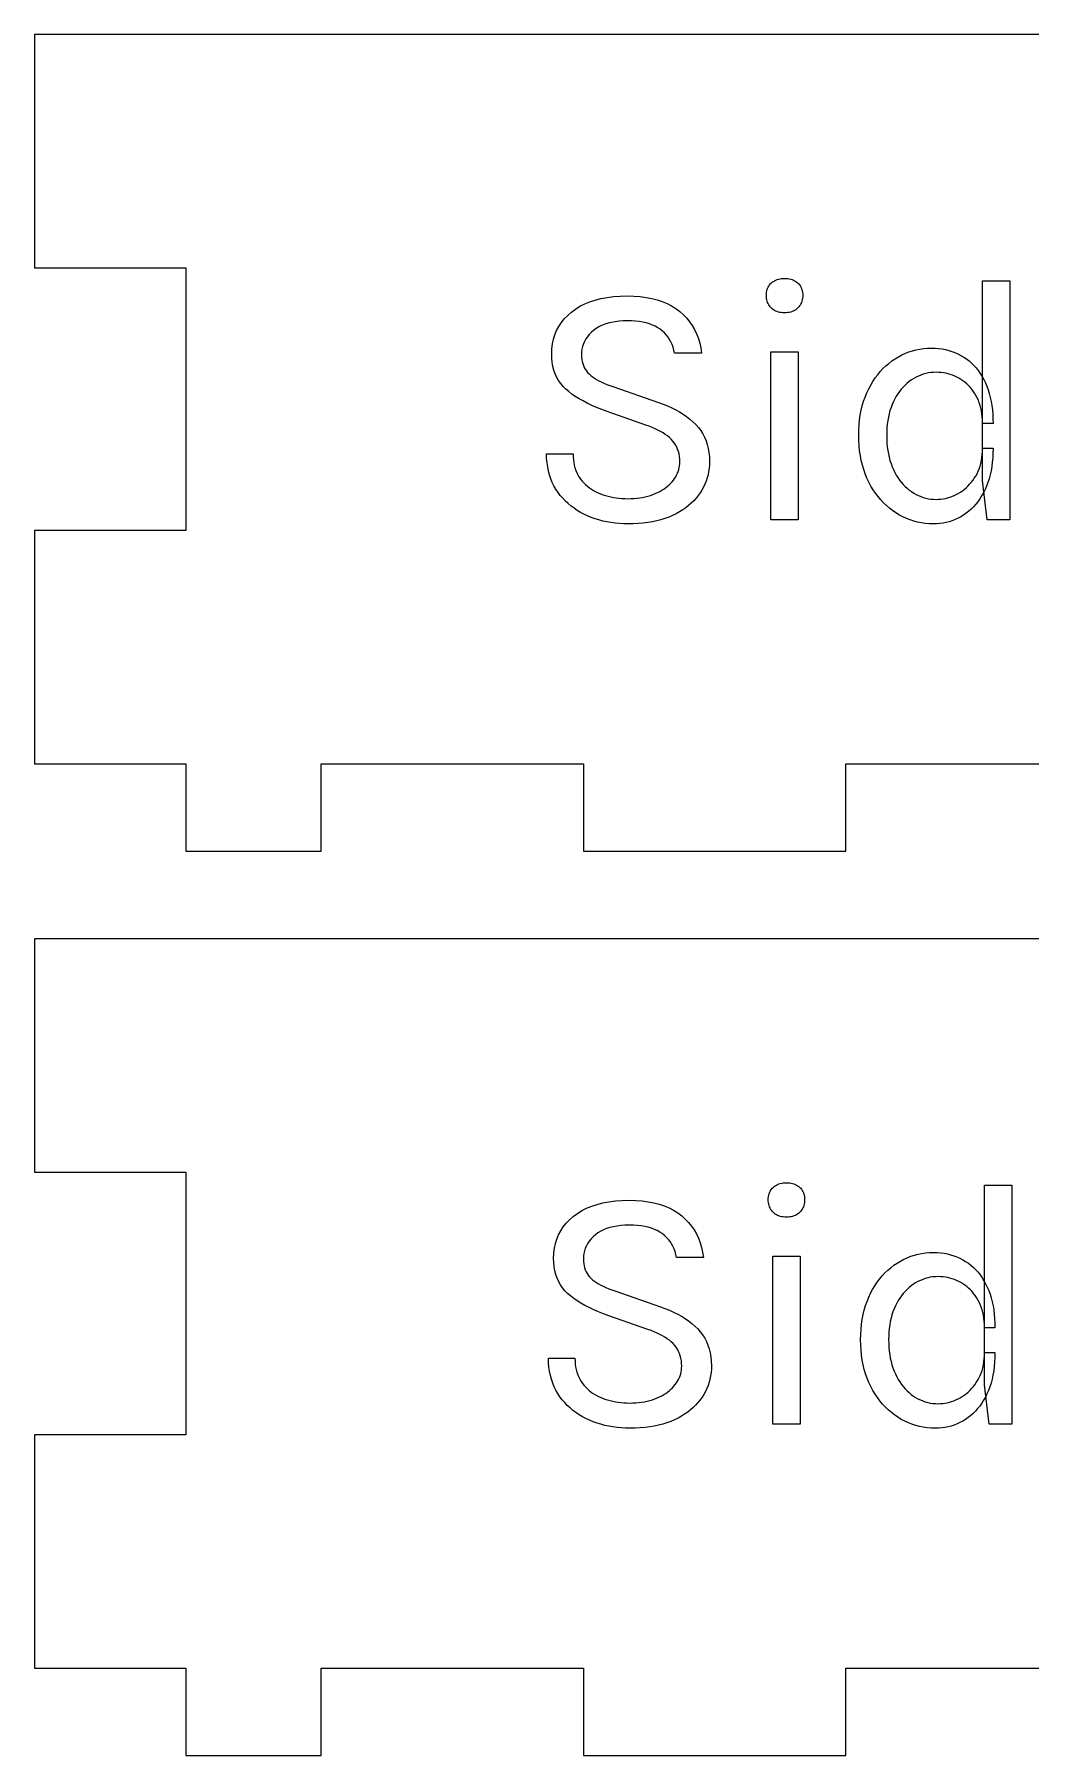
# Model space of a CAD drawing. Extents: x 3 to 177, y 3 to 186.
# Drawn here: x 112 to 146.2, y 65 to 124 of the extents above; entities that cross this region are included whole.
import ezdxf

# ---------------------------------------------------------------- set-up
doc = ezdxf.new("R2010")
doc.units = 0
doc.layers.get('0').update_dxf_attribs({"lineweight": 0})

msp = doc.modelspace()

# ---------------------------------------------------------------- linework, layer by layer
for p, q in [((117.196, 124), (112, 124)), ((112, 124), (112, 116)), ((171.468, 124), (117.196, 124)), ((112, 116), (117.196, 116)), ((117.196, 116), (117.196, 107)), ((137.108, 115.058), (137.11, 115.11)), ((137.11, 115.005), (137.108, 115.058)), ((137.108, 115.058), (137.108, 115.058)), ((137.11, 115.11), (137.115, 115.159)), ((137.115, 115.159), (137.123, 115.207)), ((137.123, 115.207), (137.135, 115.252)), ((137.135, 115.252), (137.15, 115.295)), ((137.15, 115.295), (137.169, 115.336)), ((137.169, 115.336), (137.19, 115.375)), ((137.19, 115.375), (137.216, 115.411)), ((137.216, 115.411), (137.244, 115.446)), ((137.244, 115.446), (137.276, 115.478)), ((137.276, 115.478), (137.311, 115.508)), ((137.311, 115.508), (137.348, 115.534)), ((137.348, 115.534), (137.388, 115.558)), ((137.388, 115.558), (137.43, 115.578)), ((137.43, 115.578), (137.474, 115.595)), ((137.474, 115.595), (137.521, 115.609)), ((137.521, 115.609), (137.57, 115.62)), ((137.57, 115.62), (137.622, 115.628)), ((137.622, 115.628), (137.676, 115.632)), ((137.676, 115.632), (137.732, 115.634)), ((137.732, 115.634), (137.732, 115.634)), ((137.732, 115.634), (137.788, 115.632)), ((137.788, 115.632), (137.842, 115.628)), ((137.842, 115.628), (137.894, 115.62)), ((137.894, 115.62), (137.943, 115.609)), ((137.943, 115.609), (137.99, 115.595)), ((137.99, 115.595), (138.034, 115.578)), ((138.034, 115.578), (138.076, 115.558)), ((138.076, 115.558), (138.116, 115.534)), ((138.116, 115.534), (138.153, 115.508)), ((138.153, 115.508), (138.188, 115.478)), ((138.188, 115.478), (138.22, 115.446)), ((138.22, 115.446), (138.249, 115.411)), ((138.249, 115.411), (138.274, 115.375)), ((138.274, 115.375), (138.296, 115.336)), ((138.296, 115.336), (138.314, 115.295)), ((138.314, 115.295), (138.329, 115.252)), ((138.329, 115.252), (138.341, 115.207)), ((138.341, 115.207), (138.349, 115.159)), ((138.349, 115.159), (138.354, 115.11)), ((138.354, 115.11), (138.356, 115.058)), ((138.356, 115.058), (138.354, 115.005)), ((138.356, 115.058), (138.356, 115.058)), ((144.524, 108.71), (144.524, 115.55)), ((144.524, 115.55), (145.46, 115.55)), ((145.46, 115.55), (145.46, 107.366)), ((130.293, 114.368), (130.421, 114.482)), ((130.421, 114.482), (130.562, 114.587)), ((130.562, 114.587), (130.714, 114.681)), ((130.714, 114.681), (130.877, 114.764)), ((130.877, 114.764), (131.052, 114.835)), ((131.052, 114.835), (131.238, 114.896)), ((131.238, 114.896), (131.435, 114.946)), ((131.435, 114.946), (131.644, 114.984)), ((131.644, 114.984), (131.864, 115.012)), ((131.864, 115.012), (132.095, 115.028)), ((132.095, 115.028), (132.338, 115.034)), ((132.338, 115.034), (132.338, 115.034)), ((132.338, 115.034), (132.563, 115.029)), ((132.563, 115.029), (132.779, 115.013)), ((132.779, 115.013), (132.984, 114.986)), ((132.984, 114.986), (133.179, 114.949)), ((133.179, 114.949), (133.364, 114.901)), ((133.364, 114.901), (133.539, 114.843)), ((133.539, 114.843), (133.704, 114.774)), ((133.704, 114.774), (133.859, 114.694)), ((133.859, 114.694), (134.003, 114.604)), ((134.003, 114.604), (134.138, 114.503)), ((134.138, 114.503), (134.262, 114.393)), ((137.115, 114.954), (137.11, 115.005)), ((137.123, 114.905), (137.115, 114.954)), ((137.135, 114.859), (137.123, 114.905)), ((137.15, 114.814), (137.135, 114.859)), ((137.169, 114.772), (137.15, 114.814)), ((137.19, 114.731), (137.169, 114.772)), ((137.216, 114.693), (137.19, 114.731)), ((137.244, 114.657), (137.216, 114.693)), ((137.276, 114.623), (137.244, 114.657)), ((137.311, 114.592), (137.276, 114.623)), ((137.348, 114.564), (137.311, 114.592)), ((137.388, 114.539), (137.348, 114.564)), ((137.43, 114.517), (137.388, 114.539)), ((137.474, 114.499), (137.43, 114.517)), ((137.521, 114.484), (137.474, 114.499)), ((137.57, 114.473), (137.521, 114.484)), ((137.622, 114.465), (137.57, 114.473)), ((137.676, 114.46), (137.622, 114.465)), ((137.732, 114.458), (137.676, 114.46)), ((137.788, 114.46), (137.732, 114.458)), ((137.842, 114.465), (137.788, 114.46)), ((137.894, 114.473), (137.842, 114.465)), ((137.943, 114.484), (137.894, 114.473)), ((137.99, 114.499), (137.943, 114.484)), ((138.034, 114.517), (137.99, 114.499)), ((138.076, 114.539), (138.034, 114.517)), ((138.116, 114.564), (138.076, 114.539)), ((138.153, 114.592), (138.116, 114.564)), ((138.188, 114.623), (138.153, 114.592)), ((138.22, 114.657), (138.188, 114.623)), ((138.249, 114.693), (138.22, 114.657)), ((138.274, 114.731), (138.249, 114.693)), ((138.296, 114.772), (138.274, 114.731)), ((138.314, 114.814), (138.296, 114.772)), ((138.329, 114.859), (138.314, 114.814)), ((138.341, 114.905), (138.329, 114.859)), ((138.349, 114.954), (138.341, 114.905)), ((138.354, 115.005), (138.349, 114.954)), ((129.915, 113.849), (129.989, 113.989)), ((129.989, 113.989), (130.077, 114.122)), ((130.077, 114.122), (130.178, 114.248)), ((130.178, 114.248), (130.293, 114.368)), ((131.266, 113.915), (131.18, 113.852)), ((131.359, 113.971), (131.266, 113.915)), ((131.458, 114.02), (131.359, 113.971)), ((131.564, 114.063), (131.458, 114.02)), ((131.677, 114.1), (131.564, 114.063)), ((131.796, 114.129), (131.677, 114.1)), ((131.921, 114.152), (131.796, 114.129)), ((132.054, 114.169), (131.921, 114.152)), ((132.193, 114.179), (132.054, 114.169)), ((132.338, 114.182), (132.193, 114.179)), ((132.481, 114.179), (132.338, 114.182)), ((132.338, 114.182), (132.338, 114.182)), ((132.618, 114.17), (132.481, 114.179)), ((132.747, 114.156), (132.618, 114.17)), ((132.87, 114.135), (132.747, 114.156)), ((132.987, 114.109), (132.87, 114.135)), ((133.097, 114.077), (132.987, 114.109)), ((133.2, 114.039), (133.097, 114.077)), ((133.296, 113.996), (133.2, 114.039)), ((133.386, 113.946), (133.296, 113.996)), ((133.469, 113.891), (133.386, 113.946)), ((133.546, 113.83), (133.469, 113.891)), ((134.262, 114.393), (134.375, 114.276)), ((134.375, 114.276), (134.477, 114.152)), ((134.477, 114.152), (134.568, 114.02)), ((134.568, 114.02), (134.648, 113.881)), ((134.648, 113.881), (134.717, 113.735)), ((137.732, 114.458), (137.732, 114.458)), ((137.732, 114.458), (137.732, 114.458)), ((129.753, 113.226), (129.773, 113.391)), ((129.773, 113.391), (129.807, 113.55)), ((129.807, 113.55), (129.854, 113.703)), ((129.854, 113.703), (129.915, 113.849)), ((130.803, 113.305), (130.783, 113.213)), ((130.832, 113.393), (130.803, 113.305)), ((130.87, 113.478), (130.832, 113.393)), ((130.915, 113.56), (130.87, 113.478)), ((130.969, 113.638), (130.915, 113.56)), ((131.031, 113.713), (130.969, 113.638)), ((131.101, 113.784), (131.031, 113.713)), ((131.18, 113.852), (131.101, 113.784)), ((133.616, 113.765), (133.546, 113.83)), ((133.681, 113.696), (133.616, 113.765)), ((133.739, 113.621), (133.681, 113.696)), ((133.791, 113.542), (133.739, 113.621)), ((133.837, 113.459), (133.791, 113.542)), ((133.876, 113.37), (133.837, 113.459)), ((133.91, 113.278), (133.876, 113.37)), ((134.717, 113.735), (134.775, 113.582)), ((134.775, 113.582), (134.822, 113.421)), ((134.822, 113.421), (134.857, 113.253)), ((129.746, 113.054), (129.753, 113.226)), ((129.751, 112.901), (129.746, 113.054)), ((129.746, 113.054), (129.746, 113.054)), ((129.765, 112.756), (129.751, 112.901)), ((129.789, 112.617), (129.765, 112.756)), ((130.77, 113.117), (130.766, 113.018)), ((130.766, 113.018), (130.766, 113.018)), ((130.766, 113.018), (130.769, 112.937)), ((130.769, 112.937), (130.776, 112.859)), ((130.783, 113.213), (130.77, 113.117)), ((130.776, 112.859), (130.79, 112.785)), ((130.79, 112.785), (130.808, 112.714)), ((130.808, 112.714), (130.831, 112.647)), ((133.937, 113.18), (133.91, 113.278)), ((133.958, 113.078), (133.937, 113.18)), ((134.882, 113.078), (133.958, 113.078)), ((134.857, 113.253), (134.882, 113.078)), ((134.882, 113.078), (134.882, 113.078)), ((137.264, 107.366), (137.264, 113.114)), ((137.264, 113.114), (138.2, 113.114)), ((138.2, 113.114), (138.2, 107.366)), ((141.207, 112.637), (141.309, 112.725)), ((141.309, 112.725), (141.416, 112.807)), ((141.416, 112.807), (141.527, 112.883)), ((141.527, 112.883), (141.642, 112.952)), ((141.642, 112.952), (141.758, 113.014)), ((141.758, 113.014), (141.877, 113.068)), ((141.877, 113.068), (141.998, 113.115)), ((141.998, 113.115), (142.122, 113.155)), ((142.122, 113.155), (142.247, 113.188)), ((142.247, 113.188), (142.375, 113.213)), ((142.375, 113.213), (142.505, 113.231)), ((142.505, 113.231), (142.638, 113.242)), ((142.638, 113.242), (142.772, 113.246)), ((142.772, 113.246), (142.772, 113.246)), ((142.772, 113.246), (142.897, 113.243)), ((142.897, 113.243), (143.018, 113.234)), ((143.018, 113.234), (143.136, 113.218)), ((143.136, 113.218), (143.252, 113.197)), ((143.252, 113.197), (143.364, 113.169)), ((143.364, 113.169), (143.473, 113.136)), ((143.473, 113.136), (143.579, 113.096)), ((143.579, 113.096), (143.682, 113.05)), ((143.682, 113.05), (143.782, 112.998)), ((143.782, 112.998), (143.879, 112.94)), ((143.879, 112.94), (143.972, 112.876)), ((143.972, 112.876), (144.061, 112.807)), ((144.061, 112.807), (144.146, 112.732)), ((144.146, 112.732), (144.227, 112.652)), ((129.823, 112.486), (129.789, 112.617)), ((129.866, 112.361), (129.823, 112.486)), ((129.919, 112.243), (129.866, 112.361)), ((129.981, 112.133), (129.919, 112.243)), ((130.053, 112.029), (129.981, 112.133)), ((130.831, 112.647), (130.86, 112.583)), ((130.86, 112.583), (130.894, 112.522)), ((130.894, 112.522), (130.933, 112.465)), ((130.933, 112.465), (130.977, 112.411)), ((130.977, 112.411), (131.027, 112.361)), ((131.027, 112.361), (131.082, 112.313)), ((131.082, 112.313), (131.143, 112.266)), ((131.143, 112.266), (131.21, 112.22)), ((131.21, 112.22), (131.283, 112.175)), ((131.283, 112.175), (131.362, 112.131)), ((131.362, 112.131), (131.447, 112.088)), ((140.689, 111.979), (140.764, 112.104)), ((140.764, 112.104), (140.843, 112.223)), ((140.843, 112.223), (140.928, 112.336)), ((140.928, 112.336), (141.016, 112.443)), ((141.016, 112.443), (141.109, 112.543)), ((141.109, 112.543), (141.207, 112.637)), ((142.009, 112.103), (141.936, 112.044)), ((142.085, 112.157), (142.009, 112.103)), ((142.163, 112.207), (142.085, 112.157)), ((142.243, 112.251), (142.163, 112.207)), ((142.325, 112.29), (142.243, 112.251)), ((142.408, 112.324), (142.325, 112.29)), ((142.492, 112.353), (142.408, 112.324)), ((142.579, 112.376), (142.492, 112.353)), ((142.667, 112.395), (142.579, 112.376)), ((142.756, 112.408), (142.667, 112.395)), ((142.847, 112.415), (142.756, 112.408)), ((142.94, 112.418), (142.847, 112.415)), ((143.022, 112.416), (142.94, 112.418)), ((142.94, 112.418), (142.94, 112.418)), ((143.103, 112.41), (143.022, 112.416)), ((143.184, 112.4), (143.103, 112.41)), ((143.263, 112.386), (143.184, 112.4)), ((143.341, 112.368), (143.263, 112.386)), ((143.417, 112.346), (143.341, 112.368)), ((143.493, 112.32), (143.417, 112.346)), ((143.568, 112.289), (143.493, 112.32)), ((143.641, 112.255), (143.568, 112.289)), ((143.714, 112.217), (143.641, 112.255)), ((143.785, 112.175), (143.714, 112.217)), ((143.853, 112.129), (143.785, 112.175)), ((143.918, 112.079), (143.853, 112.129)), ((144.227, 112.652), (144.303, 112.567)), ((144.303, 112.567), (144.375, 112.476)), ((144.375, 112.476), (144.442, 112.379)), ((144.442, 112.379), (144.506, 112.278)), ((144.506, 112.278), (144.565, 112.171)), ((144.565, 112.171), (144.62, 112.058)), ((130.135, 111.932), (130.053, 112.029)), ((130.226, 111.842), (130.135, 111.932)), ((130.327, 111.757), (130.226, 111.842)), ((130.436, 111.673), (130.327, 111.757)), ((130.555, 111.591), (130.436, 111.673)), ((130.683, 111.512), (130.555, 111.591)), ((130.82, 111.434), (130.683, 111.512)), ((131.447, 112.088), (131.538, 112.046)), ((131.538, 112.046), (131.635, 112.005)), ((131.635, 112.005), (131.737, 111.965)), ((131.737, 111.965), (131.846, 111.926)), ((131.846, 111.926), (131.846, 111.926)), ((131.846, 111.926), (133.406, 111.386)), ((140.444, 111.423), (140.495, 111.569)), ((140.495, 111.569), (140.553, 111.711)), ((140.553, 111.711), (140.618, 111.848)), ((140.618, 111.848), (140.689, 111.979)), ((141.566, 111.597), (141.515, 111.507)), ((141.62, 111.683), (141.566, 111.597)), ((141.677, 111.764), (141.62, 111.683)), ((141.737, 111.841), (141.677, 111.764)), ((141.8, 111.913), (141.737, 111.841)), ((141.867, 111.98), (141.8, 111.913)), ((141.936, 112.044), (141.867, 111.98)), ((143.98, 112.026), (143.918, 112.079)), ((144.04, 111.969), (143.98, 112.026)), ((144.097, 111.908), (144.04, 111.969)), ((144.152, 111.843), (144.097, 111.908)), ((144.204, 111.774), (144.152, 111.843)), ((144.253, 111.702), (144.204, 111.774)), ((144.299, 111.626), (144.253, 111.702)), ((144.342, 111.546), (144.299, 111.626)), ((144.38, 111.463), (144.342, 111.546)), ((144.62, 112.058), (144.67, 111.94)), ((144.67, 111.94), (144.715, 111.818)), ((144.715, 111.818), (144.755, 111.691)), ((144.755, 111.691), (144.789, 111.559)), ((144.789, 111.559), (144.818, 111.422)), ((130.966, 111.358), (130.82, 111.434)), ((131.121, 111.284), (130.966, 111.358)), ((131.286, 111.212), (131.121, 111.284)), ((131.459, 111.142), (131.286, 111.212)), ((131.642, 111.074), (131.459, 111.142)), ((132.974, 110.606), (131.642, 111.074)), ((133.406, 111.386), (133.565, 111.33)), ((133.565, 111.33), (133.716, 111.269)), ((133.716, 111.269), (133.862, 111.205)), ((133.862, 111.205), (134, 111.135)), ((134, 111.135), (134.131, 111.062)), ((134.131, 111.062), (134.256, 110.984)), ((134.256, 110.984), (134.374, 110.902)), ((140.307, 110.787), (140.331, 110.953)), ((140.331, 110.953), (140.362, 111.115)), ((140.362, 111.115), (140.399, 111.271)), ((140.399, 111.271), (140.444, 111.423)), ((141.319, 110.996), (141.294, 110.883)), ((141.349, 111.106), (141.319, 110.996)), ((141.384, 111.212), (141.349, 111.106)), ((141.423, 111.315), (141.384, 111.212)), ((141.467, 111.413), (141.423, 111.315)), ((141.515, 111.507), (141.467, 111.413)), ((144.414, 111.376), (144.38, 111.463)), ((144.443, 111.285), (144.414, 111.376)), ((144.468, 111.191), (144.443, 111.285)), ((144.488, 111.093), (144.468, 111.191)), ((144.504, 110.992), (144.488, 111.093)), ((144.515, 110.887), (144.504, 110.992)), ((144.818, 111.422), (144.842, 111.28)), ((144.842, 111.28), (144.86, 111.134)), ((144.86, 111.134), (144.873, 110.983)), ((144.873, 110.983), (144.881, 110.827)), ((133.086, 110.568), (132.974, 110.606)), ((132.974, 110.606), (132.974, 110.606)), ((133.193, 110.527), (133.086, 110.568)), ((133.294, 110.484), (133.193, 110.527)), ((133.39, 110.439), (133.294, 110.484)), ((133.48, 110.392), (133.39, 110.439)), ((133.564, 110.343), (133.48, 110.392)), ((133.642, 110.291), (133.564, 110.343)), ((134.374, 110.902), (134.485, 110.816)), ((134.485, 110.816), (134.589, 110.725)), ((134.589, 110.725), (134.687, 110.63)), ((134.687, 110.63), (134.777, 110.53)), ((134.777, 110.53), (134.857, 110.424)), ((134.857, 110.424), (134.927, 110.312)), ((140.276, 110.258), (140.279, 110.439)), ((140.279, 110.439), (140.29, 110.615)), ((140.29, 110.615), (140.307, 110.787)), ((141.238, 110.391), (141.236, 110.258)), ((141.245, 110.519), (141.238, 110.391)), ((141.257, 110.644), (141.245, 110.519)), ((141.273, 110.765), (141.257, 110.644)), ((141.294, 110.883), (141.273, 110.765)), ((144.522, 110.778), (144.515, 110.887)), ((144.524, 110.666), (144.522, 110.778)), ((144.884, 110.666), (144.524, 110.666)), ((144.881, 110.827), (144.884, 110.666)), ((144.884, 110.666), (144.884, 110.666)), ((133.715, 110.237), (133.642, 110.291)), ((133.782, 110.181), (133.715, 110.237)), ((133.844, 110.123), (133.782, 110.181)), ((133.9, 110.062), (133.844, 110.123)), ((133.95, 109.997), (133.9, 110.062)), ((133.994, 109.928), (133.95, 109.997)), ((134.032, 109.856), (133.994, 109.928)), ((134.065, 109.78), (134.032, 109.856)), ((134.091, 109.701), (134.065, 109.78)), ((134.927, 110.312), (134.988, 110.195)), ((134.988, 110.195), (135.04, 110.072)), ((135.04, 110.072), (135.083, 109.943)), ((135.083, 109.943), (135.116, 109.808)), ((135.116, 109.808), (135.139, 109.668)), ((140.28, 110.076), (140.276, 110.258)), ((140.276, 110.258), (140.276, 110.258)), ((140.29, 109.898), (140.28, 110.076)), ((140.307, 109.725), (140.29, 109.898)), ((141.236, 110.258), (141.236, 110.258)), ((141.236, 110.258), (141.238, 110.123)), ((141.238, 110.123), (141.245, 109.992)), ((141.245, 109.992), (141.257, 109.865)), ((141.257, 109.865), (141.273, 109.742)), ((141.273, 109.742), (141.294, 109.622)), ((144.522, 109.704), (144.524, 109.814)), ((144.524, 109.814), (144.524, 109.814)), ((144.524, 109.814), (144.884, 109.814)), ((144.884, 109.814), (144.881, 109.65)), ((129.572, 109.467), (129.566, 109.622)), ((129.566, 109.622), (129.566, 109.622)), ((129.566, 109.622), (130.478, 109.622)), ((129.586, 109.318), (129.572, 109.467)), ((129.607, 109.173), (129.586, 109.318)), ((129.635, 109.034), (129.607, 109.173)), ((130.478, 109.622), (130.481, 109.518)), ((130.481, 109.518), (130.488, 109.418)), ((130.488, 109.418), (130.501, 109.322)), ((130.501, 109.322), (130.519, 109.23)), ((130.519, 109.23), (130.543, 109.141)), ((134.112, 109.618), (134.091, 109.701)), ((134.126, 109.531), (134.112, 109.618)), ((134.118, 109.146), (134.129, 109.211)), ((134.135, 109.44), (134.126, 109.531)), ((134.129, 109.211), (134.136, 109.278)), ((134.138, 109.346), (134.135, 109.44)), ((134.136, 109.278), (134.138, 109.346)), ((134.138, 109.346), (134.138, 109.346)), ((135.139, 109.668), (135.153, 109.522)), ((135.155, 109.251), (135.145, 109.135)), ((135.153, 109.522), (135.158, 109.37)), ((135.158, 109.37), (135.155, 109.251)), ((135.158, 109.37), (135.158, 109.37)), ((140.332, 109.558), (140.307, 109.725)), ((140.363, 109.395), (140.332, 109.558)), ((140.401, 109.237), (140.363, 109.395)), ((140.447, 109.083), (140.401, 109.237)), ((141.294, 109.622), (141.319, 109.506)), ((141.319, 109.506), (141.349, 109.394)), ((141.349, 109.394), (141.384, 109.286)), ((141.384, 109.286), (141.423, 109.182)), ((141.423, 109.182), (141.467, 109.082)), ((144.409, 109.114), (144.44, 109.204)), ((144.44, 109.204), (144.466, 109.297)), ((144.466, 109.297), (144.487, 109.394)), ((144.487, 109.394), (144.503, 109.494)), ((144.503, 109.494), (144.515, 109.597)), ((144.515, 109.597), (144.522, 109.704)), ((144.84, 109.188), (144.816, 109.044)), ((144.859, 109.337), (144.84, 109.188)), ((144.873, 109.491), (144.859, 109.337)), ((144.881, 109.65), (144.873, 109.491)), ((129.671, 108.899), (129.635, 109.034)), ((129.714, 108.77), (129.671, 108.899)), ((129.765, 108.645), (129.714, 108.77)), ((129.823, 108.526), (129.765, 108.645)), ((130.543, 109.141), (130.571, 109.056)), ((130.571, 109.056), (130.604, 108.975)), ((130.604, 108.975), (130.643, 108.898)), ((130.643, 108.898), (130.687, 108.825)), ((130.687, 108.825), (130.736, 108.755)), ((130.736, 108.755), (130.789, 108.689)), ((130.789, 108.689), (130.846, 108.626)), ((130.846, 108.626), (130.906, 108.567)), ((130.906, 108.567), (130.969, 108.512)), ((133.771, 108.558), (133.824, 108.609)), ((133.824, 108.609), (133.873, 108.663)), ((133.873, 108.663), (133.919, 108.719)), ((133.919, 108.719), (133.961, 108.777)), ((133.961, 108.777), (133.998, 108.835)), ((133.998, 108.835), (134.031, 108.895)), ((134.031, 108.895), (134.059, 108.956)), ((134.059, 108.956), (134.083, 109.018)), ((134.083, 109.018), (134.103, 109.082)), ((134.103, 109.082), (134.118, 109.146)), ((135.001, 108.586), (134.953, 108.483)), ((135.042, 108.691), (135.001, 108.586)), ((135.078, 108.799), (135.042, 108.691)), ((135.107, 108.908), (135.078, 108.799)), ((135.129, 109.02), (135.107, 108.908)), ((135.145, 109.135), (135.129, 109.02)), ((140.499, 108.935), (140.447, 109.083)), ((140.558, 108.792), (140.499, 108.935)), ((140.624, 108.653), (140.558, 108.792)), ((140.696, 108.52), (140.624, 108.653)), ((141.467, 109.082), (141.515, 108.986)), ((141.515, 108.986), (141.566, 108.894)), ((141.566, 108.894), (141.62, 108.807)), ((141.62, 108.807), (141.677, 108.725)), ((141.677, 108.725), (141.737, 108.647)), ((141.737, 108.647), (141.8, 108.574)), ((141.8, 108.574), (141.867, 108.505)), ((144.024, 108.517), (144.082, 108.579)), ((144.082, 108.579), (144.138, 108.644)), ((144.138, 108.644), (144.191, 108.713)), ((144.191, 108.713), (144.242, 108.786)), ((144.242, 108.786), (144.29, 108.863)), ((144.29, 108.863), (144.334, 108.943)), ((144.334, 108.943), (144.374, 109.027)), ((144.374, 109.027), (144.409, 109.114)), ((144.68, 107.366), (144.524, 108.71)), ((144.709, 108.643), (144.663, 108.519)), ((144.75, 108.771), (144.709, 108.643)), ((144.786, 108.905), (144.75, 108.771)), ((144.816, 109.044), (144.786, 108.905)), ((129.889, 108.411), (129.823, 108.526)), ((129.962, 108.302), (129.889, 108.411)), ((130.041, 108.198), (129.962, 108.302)), ((130.125, 108.099), (130.041, 108.198)), ((130.215, 108.005), (130.125, 108.099)), ((130.309, 107.917), (130.215, 108.005)), ((130.969, 108.512), (131.036, 108.46)), ((131.036, 108.46), (131.106, 108.411)), ((131.106, 108.411), (131.18, 108.366)), ((131.18, 108.366), (131.256, 108.324)), ((131.256, 108.324), (131.337, 108.286)), ((131.337, 108.286), (131.42, 108.251)), ((131.42, 108.251), (131.506, 108.22)), ((131.506, 108.22), (131.594, 108.192)), ((131.594, 108.192), (131.683, 108.167)), ((131.683, 108.167), (131.773, 108.145)), ((131.773, 108.145), (131.866, 108.127)), ((131.866, 108.127), (131.959, 108.112)), ((131.959, 108.112), (132.055, 108.101)), ((132.055, 108.101), (132.152, 108.093)), ((132.152, 108.093), (132.25, 108.088)), ((132.25, 108.088), (132.35, 108.086)), ((132.35, 108.086), (132.458, 108.088)), ((132.35, 108.086), (132.35, 108.086)), ((132.458, 108.088), (132.563, 108.093)), ((132.563, 108.093), (132.665, 108.102)), ((132.665, 108.102), (132.764, 108.114)), ((132.764, 108.114), (132.86, 108.129)), ((132.86, 108.129), (132.953, 108.149)), ((132.953, 108.149), (133.044, 108.171)), ((133.044, 108.171), (133.131, 108.197)), ((133.131, 108.197), (133.216, 108.227)), ((133.216, 108.227), (133.298, 108.26)), ((133.298, 108.26), (133.377, 108.296)), ((133.377, 108.296), (133.452, 108.334)), ((133.452, 108.334), (133.523, 108.374)), ((133.523, 108.374), (133.59, 108.417)), ((133.59, 108.417), (133.654, 108.462)), ((133.654, 108.462), (133.715, 108.509)), ((133.715, 108.509), (133.771, 108.558)), ((134.617, 108.01), (134.532, 107.927)), ((134.697, 108.098), (134.617, 108.01)), ((134.77, 108.189), (134.697, 108.098)), ((134.837, 108.284), (134.77, 108.189)), ((134.898, 108.382), (134.837, 108.284)), ((134.953, 108.483), (134.898, 108.382)), ((140.773, 108.393), (140.696, 108.52)), ((140.854, 108.272), (140.773, 108.393)), ((140.94, 108.157), (140.854, 108.272)), ((141.031, 108.049), (140.94, 108.157)), ((141.126, 107.946), (141.031, 108.049)), ((141.867, 108.505), (141.936, 108.441)), ((141.936, 108.441), (142.009, 108.381)), ((142.009, 108.381), (142.085, 108.326)), ((142.085, 108.326), (142.163, 108.276)), ((142.163, 108.276), (142.243, 108.231)), ((142.243, 108.231), (142.325, 108.191)), ((142.325, 108.191), (142.408, 108.157)), ((142.408, 108.157), (142.492, 108.128)), ((142.492, 108.128), (142.579, 108.104)), ((142.579, 108.104), (142.667, 108.086)), ((142.667, 108.086), (142.756, 108.073)), ((142.756, 108.073), (142.847, 108.065)), ((142.847, 108.065), (142.94, 108.062)), ((142.94, 108.062), (143.018, 108.064)), ((142.94, 108.062), (142.94, 108.062)), ((143.018, 108.064), (143.095, 108.07)), ((143.095, 108.07), (143.172, 108.08)), ((143.172, 108.08), (143.248, 108.095)), ((143.248, 108.095), (143.323, 108.113)), ((143.323, 108.113), (143.398, 108.135)), ((143.398, 108.135), (143.473, 108.162)), ((143.473, 108.162), (143.547, 108.193)), ((143.547, 108.193), (143.62, 108.227)), ((143.62, 108.227), (143.693, 108.266)), ((143.693, 108.266), (143.764, 108.309)), ((143.764, 108.309), (143.833, 108.355)), ((143.833, 108.355), (143.899, 108.405)), ((143.899, 108.405), (143.963, 108.459)), ((143.963, 108.459), (144.024, 108.517)), ((144.362, 107.982), (144.29, 107.892)), ((144.43, 108.079), (144.362, 107.982)), ((144.494, 108.181), (144.43, 108.079)), ((144.555, 108.288), (144.494, 108.181)), ((144.611, 108.401), (144.555, 108.288)), ((144.663, 108.519), (144.611, 108.401)), ((130.408, 107.833), (130.309, 107.917)), ((130.511, 107.755), (130.408, 107.833)), ((130.62, 107.682), (130.511, 107.755)), ((130.734, 107.615), (130.62, 107.682)), ((130.852, 107.552), (130.734, 107.615)), ((130.976, 107.495), (130.852, 107.552)), ((131.103, 107.443), (130.976, 107.495)), ((131.233, 107.397), (131.103, 107.443)), ((131.365, 107.356), (131.233, 107.397)), ((133.631, 107.406), (133.492, 107.363)), ((133.764, 107.455), (133.631, 107.406)), ((133.892, 107.51), (133.764, 107.455)), ((134.014, 107.57), (133.892, 107.51)), ((134.13, 107.633), (134.014, 107.57)), ((134.239, 107.701), (134.13, 107.633)), ((134.343, 107.772), (134.239, 107.701)), ((134.44, 107.847), (134.343, 107.772)), ((134.532, 107.927), (134.44, 107.847)), ((141.226, 107.85), (141.126, 107.946)), ((141.331, 107.759), (141.226, 107.85)), ((141.44, 107.675), (141.331, 107.759)), ((141.554, 107.597), (141.44, 107.675)), ((141.672, 107.526), (141.554, 107.597)), ((141.791, 107.462), (141.672, 107.526)), ((141.913, 107.406), (141.791, 107.462)), ((142.038, 107.357), (141.913, 107.406)), ((143.683, 107.414), (143.584, 107.369)), ((143.779, 107.465), (143.683, 107.414)), ((143.873, 107.522), (143.779, 107.465)), ((143.964, 107.585), (143.873, 107.522)), ((144.051, 107.653), (143.964, 107.585)), ((144.135, 107.727), (144.051, 107.653)), ((144.214, 107.807), (144.135, 107.727)), ((144.29, 107.892), (144.214, 107.807)), ((117.196, 107), (112, 107)), ((112, 107), (112, 99)), ((131.5, 107.32), (131.365, 107.356)), ((131.638, 107.29), (131.5, 107.32)), ((131.777, 107.266), (131.638, 107.29)), ((131.92, 107.247), (131.777, 107.266)), ((132.065, 107.233), (131.92, 107.247)), ((132.212, 107.225), (132.065, 107.233)), ((132.362, 107.222), (132.212, 107.225)), ((132.54, 107.225), (132.362, 107.222)), ((132.362, 107.222), (132.362, 107.222)), ((132.362, 107.222), (132.362, 107.222)), ((132.713, 107.234), (132.54, 107.225)), ((132.88, 107.248), (132.713, 107.234)), ((133.042, 107.268), (132.88, 107.248)), ((133.198, 107.294), (133.042, 107.268)), ((133.348, 107.326), (133.198, 107.294)), ((133.492, 107.363), (133.348, 107.326)), ((138.2, 107.366), (137.264, 107.366)), ((138.2, 107.366), (138.2, 107.366)), ((142.165, 107.316), (142.038, 107.357)), ((142.293, 107.282), (142.165, 107.316)), ((142.425, 107.256), (142.293, 107.282)), ((142.558, 107.237), (142.425, 107.256)), ((142.694, 107.226), (142.558, 107.237)), ((142.832, 107.222), (142.694, 107.226)), ((142.946, 107.225), (142.832, 107.222)), ((142.832, 107.222), (142.832, 107.222)), ((142.832, 107.222), (142.832, 107.222)), ((143.058, 107.234), (142.946, 107.225)), ((143.168, 107.249), (143.058, 107.234)), ((143.275, 107.27), (143.168, 107.249)), ((143.38, 107.297), (143.275, 107.27)), ((143.483, 107.33), (143.38, 107.297)), ((143.584, 107.369), (143.483, 107.33)), ((145.46, 107.366), (144.68, 107.366)), ((145.46, 107.366), (145.46, 107.366)), ((112, 99), (117.196, 99)), ((117.196, 99), (117.196, 96)), ((121.832, 96), (121.832, 99)), ((121.832, 99), (130.832, 99)), ((130.832, 99), (130.832, 96)), ((139.832, 96), (139.832, 99)), ((139.832, 99), (148.832, 99)), ((117.196, 96), (121.832, 96)), ((130.832, 96), (139.832, 96)), ((117.196, 93), (112, 93)), ((112, 93), (112, 85)), ((171.468, 93), (117.196, 93)), ((112, 85), (117.196, 85)), ((117.196, 85), (117.196, 76)), ((137.235, 84.336), (137.256, 84.375)), ((137.256, 84.375), (137.282, 84.411)), ((137.282, 84.411), (137.31, 84.446)), ((137.31, 84.446), (137.342, 84.478)), ((137.342, 84.478), (137.377, 84.508)), ((137.377, 84.508), (137.414, 84.534)), ((137.414, 84.534), (137.454, 84.558)), ((137.454, 84.558), (137.496, 84.578)), ((137.496, 84.578), (137.54, 84.595)), ((137.54, 84.595), (137.587, 84.609)), ((137.587, 84.609), (137.636, 84.62)), ((137.636, 84.62), (137.688, 84.628)), ((137.688, 84.628), (137.742, 84.632)), ((137.742, 84.632), (137.798, 84.634)), ((137.798, 84.634), (137.798, 84.634)), ((137.798, 84.634), (137.854, 84.632)), ((137.854, 84.632), (137.908, 84.628)), ((137.908, 84.628), (137.96, 84.62)), ((137.96, 84.62), (138.009, 84.609)), ((138.009, 84.609), (138.056, 84.595)), ((138.056, 84.595), (138.1, 84.578)), ((138.1, 84.578), (138.142, 84.558)), ((138.142, 84.558), (138.182, 84.534)), ((138.182, 84.534), (138.219, 84.508)), ((138.219, 84.508), (138.254, 84.478)), ((138.254, 84.478), (138.286, 84.446)), ((138.286, 84.446), (138.315, 84.411)), ((138.315, 84.411), (138.34, 84.375)), ((138.34, 84.375), (138.362, 84.336)), ((144.59, 77.71), (144.59, 84.55)), ((144.59, 84.55), (145.526, 84.55)), ((145.526, 84.55), (145.526, 76.366)), ((130.943, 83.764), (131.118, 83.835)), ((131.118, 83.835), (131.304, 83.896)), ((131.304, 83.896), (131.501, 83.946)), ((131.501, 83.946), (131.71, 83.984)), ((131.71, 83.984), (131.93, 84.012)), ((131.93, 84.012), (132.161, 84.028)), ((132.161, 84.028), (132.404, 84.034)), ((132.404, 84.034), (132.404, 84.034)), ((132.404, 84.034), (132.629, 84.029)), ((132.629, 84.029), (132.845, 84.013)), ((132.845, 84.013), (133.05, 83.986)), ((133.05, 83.986), (133.245, 83.949)), ((133.245, 83.949), (133.43, 83.901)), ((133.43, 83.901), (133.605, 83.843)), ((133.605, 83.843), (133.77, 83.774)), ((137.174, 84.058), (137.176, 84.11)), ((137.176, 84.005), (137.174, 84.058)), ((137.174, 84.058), (137.174, 84.058)), ((137.176, 84.11), (137.181, 84.159)), ((137.181, 83.954), (137.176, 84.005)), ((137.181, 84.159), (137.189, 84.207)), ((137.189, 83.905), (137.181, 83.954)), ((137.189, 84.207), (137.201, 84.252)), ((137.201, 83.859), (137.189, 83.905)), ((137.201, 84.252), (137.216, 84.295)), ((137.216, 83.814), (137.201, 83.859)), ((137.216, 84.295), (137.235, 84.336)), ((137.235, 83.772), (137.216, 83.814)), ((138.362, 84.336), (138.38, 84.295)), ((138.38, 83.814), (138.362, 83.772)), ((138.38, 84.295), (138.395, 84.252)), ((138.395, 83.859), (138.38, 83.814)), ((138.395, 84.252), (138.407, 84.207)), ((138.407, 83.905), (138.395, 83.859)), ((138.407, 84.207), (138.415, 84.159)), ((138.415, 83.954), (138.407, 83.905)), ((138.415, 84.159), (138.42, 84.11)), ((138.42, 84.005), (138.415, 83.954)), ((138.42, 84.11), (138.422, 84.058)), ((138.422, 84.058), (138.42, 84.005)), ((138.422, 84.058), (138.422, 84.058)), ((130.143, 83.122), (130.244, 83.248)), ((130.244, 83.248), (130.359, 83.368)), ((130.359, 83.368), (130.487, 83.482)), ((130.487, 83.482), (130.628, 83.587)), ((130.628, 83.587), (130.78, 83.681)), ((130.78, 83.681), (130.943, 83.764)), ((133.77, 83.774), (133.925, 83.694)), ((133.925, 83.694), (134.069, 83.604)), ((134.069, 83.604), (134.204, 83.503)), ((134.204, 83.503), (134.328, 83.393)), ((134.328, 83.393), (134.441, 83.276)), ((134.441, 83.276), (134.543, 83.152)), ((137.256, 83.731), (137.235, 83.772)), ((137.282, 83.693), (137.256, 83.731)), ((137.31, 83.657), (137.282, 83.693)), ((137.342, 83.623), (137.31, 83.657)), ((137.377, 83.592), (137.342, 83.623)), ((137.414, 83.564), (137.377, 83.592)), ((137.454, 83.539), (137.414, 83.564)), ((137.496, 83.517), (137.454, 83.539)), ((137.54, 83.499), (137.496, 83.517)), ((137.587, 83.484), (137.54, 83.499)), ((137.636, 83.473), (137.587, 83.484)), ((137.688, 83.465), (137.636, 83.473)), ((137.742, 83.46), (137.688, 83.465)), ((137.798, 83.458), (137.742, 83.46)), ((137.854, 83.46), (137.798, 83.458)), ((137.798, 83.458), (137.798, 83.458)), ((137.798, 83.458), (137.798, 83.458)), ((137.908, 83.465), (137.854, 83.46)), ((137.96, 83.473), (137.908, 83.465)), ((138.009, 83.484), (137.96, 83.473)), ((138.056, 83.499), (138.009, 83.484)), ((138.1, 83.517), (138.056, 83.499)), ((138.142, 83.539), (138.1, 83.517)), ((138.182, 83.564), (138.142, 83.539)), ((138.219, 83.592), (138.182, 83.564)), ((138.254, 83.623), (138.219, 83.592)), ((138.286, 83.657), (138.254, 83.623)), ((138.315, 83.693), (138.286, 83.657)), ((138.34, 83.731), (138.315, 83.693)), ((138.362, 83.772), (138.34, 83.731)), ((129.873, 82.55), (129.92, 82.703)), ((129.92, 82.703), (129.981, 82.849)), ((129.981, 82.849), (130.055, 82.989)), ((130.055, 82.989), (130.143, 83.122)), ((131.035, 82.638), (130.981, 82.56)), ((131.097, 82.713), (131.035, 82.638)), ((131.167, 82.784), (131.097, 82.713)), ((131.246, 82.852), (131.167, 82.784)), ((131.332, 82.915), (131.246, 82.852)), ((131.425, 82.971), (131.332, 82.915)), ((131.524, 83.02), (131.425, 82.971)), ((131.63, 83.063), (131.524, 83.02)), ((131.743, 83.1), (131.63, 83.063)), ((131.862, 83.129), (131.743, 83.1)), ((131.987, 83.152), (131.862, 83.129)), ((132.12, 83.169), (131.987, 83.152)), ((132.259, 83.179), (132.12, 83.169)), ((132.404, 83.182), (132.259, 83.179)), ((132.547, 83.179), (132.404, 83.182)), ((132.404, 83.182), (132.404, 83.182)), ((132.684, 83.17), (132.547, 83.179)), ((132.813, 83.156), (132.684, 83.17)), ((132.936, 83.135), (132.813, 83.156)), ((133.053, 83.109), (132.936, 83.135)), ((133.163, 83.077), (133.053, 83.109)), ((133.266, 83.039), (133.163, 83.077)), ((133.362, 82.996), (133.266, 83.039)), ((133.452, 82.946), (133.362, 82.996)), ((133.535, 82.891), (133.452, 82.946)), ((133.612, 82.83), (133.535, 82.891)), ((133.682, 82.765), (133.612, 82.83)), ((133.747, 82.696), (133.682, 82.765)), ((133.805, 82.621), (133.747, 82.696)), ((133.857, 82.542), (133.805, 82.621)), ((134.543, 83.152), (134.634, 83.02)), ((134.634, 83.02), (134.714, 82.881)), ((134.714, 82.881), (134.783, 82.735)), ((134.783, 82.735), (134.841, 82.582)), ((129.812, 82.054), (129.819, 82.226)), ((129.817, 81.901), (129.812, 82.054)), ((129.812, 82.054), (129.812, 82.054)), ((129.819, 82.226), (129.839, 82.391)), ((129.839, 82.391), (129.873, 82.55)), ((130.836, 82.117), (130.832, 82.018)), ((130.832, 82.018), (130.832, 82.018)), ((130.832, 82.018), (130.835, 81.937)), ((130.849, 82.213), (130.836, 82.117)), ((130.869, 82.305), (130.849, 82.213)), ((130.898, 82.393), (130.869, 82.305)), ((130.936, 82.478), (130.898, 82.393)), ((130.981, 82.56), (130.936, 82.478)), ((133.903, 82.459), (133.857, 82.542)), ((133.942, 82.37), (133.903, 82.459)), ((133.976, 82.278), (133.942, 82.37)), ((134.003, 82.18), (133.976, 82.278)), ((134.024, 82.078), (134.003, 82.18)), ((134.948, 82.078), (134.024, 82.078)), ((134.841, 82.582), (134.888, 82.421)), ((134.888, 82.421), (134.923, 82.253)), ((134.923, 82.253), (134.948, 82.078)), ((134.948, 82.078), (134.948, 82.078)), ((137.33, 76.366), (137.33, 82.114)), ((137.33, 82.114), (138.266, 82.114)), ((138.266, 82.114), (138.266, 76.366)), ((141.708, 81.952), (141.824, 82.014)), ((141.824, 82.014), (141.943, 82.068)), ((141.943, 82.068), (142.064, 82.115)), ((142.064, 82.115), (142.188, 82.155)), ((142.188, 82.155), (142.313, 82.188)), ((142.313, 82.188), (142.441, 82.213)), ((142.441, 82.213), (142.571, 82.231)), ((142.571, 82.231), (142.704, 82.242)), ((142.704, 82.242), (142.838, 82.246)), ((142.838, 82.246), (142.838, 82.246)), ((142.838, 82.246), (142.963, 82.243)), ((142.963, 82.243), (143.084, 82.234)), ((143.084, 82.234), (143.202, 82.218)), ((143.202, 82.218), (143.318, 82.197)), ((143.318, 82.197), (143.43, 82.169)), ((143.43, 82.169), (143.539, 82.136)), ((143.539, 82.136), (143.645, 82.096)), ((143.645, 82.096), (143.748, 82.05)), ((143.748, 82.05), (143.848, 81.998)), ((129.831, 81.756), (129.817, 81.901)), ((129.855, 81.617), (129.831, 81.756)), ((129.889, 81.486), (129.855, 81.617)), ((129.932, 81.361), (129.889, 81.486)), ((130.835, 81.937), (130.842, 81.859)), ((130.842, 81.859), (130.856, 81.785)), ((130.856, 81.785), (130.874, 81.714)), ((130.874, 81.714), (130.897, 81.647)), ((130.897, 81.647), (130.926, 81.583)), ((130.926, 81.583), (130.96, 81.522)), ((130.96, 81.522), (130.999, 81.465)), ((130.999, 81.465), (131.043, 81.411)), ((140.994, 81.336), (141.082, 81.443)), ((141.082, 81.443), (141.175, 81.543)), ((141.175, 81.543), (141.273, 81.637)), ((141.273, 81.637), (141.375, 81.725)), ((141.375, 81.725), (141.482, 81.807)), ((141.482, 81.807), (141.593, 81.883)), ((141.593, 81.883), (141.708, 81.952)), ((143.848, 81.998), (143.945, 81.94)), ((143.945, 81.94), (144.038, 81.876)), ((144.038, 81.876), (144.127, 81.807)), ((144.127, 81.807), (144.212, 81.732)), ((144.212, 81.732), (144.293, 81.652)), ((144.293, 81.652), (144.369, 81.567)), ((144.369, 81.567), (144.441, 81.476)), ((144.441, 81.476), (144.508, 81.379)), ((129.985, 81.243), (129.932, 81.361)), ((130.047, 81.133), (129.985, 81.243)), ((130.119, 81.029), (130.047, 81.133)), ((130.201, 80.932), (130.119, 81.029)), ((130.292, 80.842), (130.201, 80.932)), ((130.393, 80.757), (130.292, 80.842)), ((131.043, 81.411), (131.093, 81.361)), ((131.093, 81.361), (131.148, 81.313)), ((131.148, 81.313), (131.209, 81.266)), ((131.209, 81.266), (131.276, 81.22)), ((131.276, 81.22), (131.349, 81.175)), ((131.349, 81.175), (131.428, 81.131)), ((131.428, 81.131), (131.513, 81.088)), ((131.513, 81.088), (131.604, 81.046)), ((131.604, 81.046), (131.701, 81.005)), ((131.701, 81.005), (131.803, 80.965)), ((131.803, 80.965), (131.912, 80.926)), ((131.912, 80.926), (131.912, 80.926)), ((131.912, 80.926), (133.472, 80.386)), ((140.619, 80.711), (140.684, 80.848)), ((140.684, 80.848), (140.755, 80.979)), ((140.755, 80.979), (140.83, 81.104)), ((140.83, 81.104), (140.909, 81.223)), ((140.909, 81.223), (140.994, 81.336)), ((141.803, 80.841), (141.743, 80.764)), ((141.866, 80.913), (141.803, 80.841)), ((141.933, 80.98), (141.866, 80.913)), ((142.002, 81.044), (141.933, 80.98)), ((142.075, 81.103), (142.002, 81.044)), ((142.151, 81.157), (142.075, 81.103)), ((142.229, 81.207), (142.151, 81.157)), ((142.309, 81.251), (142.229, 81.207)), ((142.391, 81.29), (142.309, 81.251)), ((142.474, 81.324), (142.391, 81.29)), ((142.558, 81.353), (142.474, 81.324)), ((142.645, 81.376), (142.558, 81.353)), ((142.733, 81.395), (142.645, 81.376)), ((142.822, 81.408), (142.733, 81.395)), ((142.913, 81.415), (142.822, 81.408)), ((143.006, 81.418), (142.913, 81.415)), ((143.088, 81.416), (143.006, 81.418)), ((143.006, 81.418), (143.006, 81.418)), ((143.169, 81.41), (143.088, 81.416)), ((143.25, 81.4), (143.169, 81.41)), ((143.329, 81.386), (143.25, 81.4)), ((143.407, 81.368), (143.329, 81.386)), ((143.483, 81.346), (143.407, 81.368)), ((143.559, 81.32), (143.483, 81.346)), ((143.634, 81.289), (143.559, 81.32)), ((143.707, 81.255), (143.634, 81.289)), ((143.78, 81.217), (143.707, 81.255)), ((143.851, 81.175), (143.78, 81.217)), ((143.919, 81.129), (143.851, 81.175)), ((143.984, 81.079), (143.919, 81.129)), ((144.046, 81.026), (143.984, 81.079)), ((144.106, 80.969), (144.046, 81.026)), ((144.163, 80.908), (144.106, 80.969)), ((144.218, 80.843), (144.163, 80.908)), ((144.27, 80.774), (144.218, 80.843)), ((144.508, 81.379), (144.572, 81.278)), ((144.572, 81.278), (144.631, 81.171)), ((144.631, 81.171), (144.686, 81.058)), ((144.686, 81.058), (144.736, 80.94)), ((144.736, 80.94), (144.781, 80.818)), ((130.502, 80.673), (130.393, 80.757)), ((130.621, 80.591), (130.502, 80.673)), ((130.749, 80.512), (130.621, 80.591)), ((130.886, 80.434), (130.749, 80.512)), ((131.032, 80.358), (130.886, 80.434)), ((131.187, 80.284), (131.032, 80.358)), ((131.352, 80.212), (131.187, 80.284)), ((133.472, 80.386), (133.631, 80.33)), ((133.631, 80.33), (133.782, 80.269)), ((133.782, 80.269), (133.928, 80.205)), ((140.428, 80.115), (140.465, 80.271)), ((140.465, 80.271), (140.51, 80.423)), ((140.51, 80.423), (140.561, 80.569)), ((140.561, 80.569), (140.619, 80.711)), ((141.489, 80.315), (141.45, 80.212)), ((141.533, 80.413), (141.489, 80.315)), ((141.581, 80.507), (141.533, 80.413)), ((141.632, 80.597), (141.581, 80.507)), ((141.686, 80.683), (141.632, 80.597)), ((141.743, 80.764), (141.686, 80.683)), ((144.319, 80.702), (144.27, 80.774)), ((144.365, 80.626), (144.319, 80.702)), ((144.408, 80.546), (144.365, 80.626)), ((144.446, 80.463), (144.408, 80.546)), ((144.48, 80.376), (144.446, 80.463)), ((144.509, 80.285), (144.48, 80.376)), ((144.534, 80.191), (144.509, 80.285)), ((144.781, 80.818), (144.821, 80.691)), ((144.821, 80.691), (144.855, 80.559)), ((144.855, 80.559), (144.884, 80.422)), ((144.884, 80.422), (144.908, 80.28)), ((144.908, 80.28), (144.926, 80.134)), ((131.525, 80.142), (131.352, 80.212)), ((131.708, 80.074), (131.525, 80.142)), ((133.04, 79.606), (131.708, 80.074)), ((133.928, 80.205), (134.066, 80.135)), ((134.066, 80.135), (134.197, 80.062)), ((134.197, 80.062), (134.322, 79.984)), ((134.322, 79.984), (134.44, 79.902)), ((134.44, 79.902), (134.551, 79.816)), ((134.551, 79.816), (134.655, 79.725)), ((134.655, 79.725), (134.753, 79.63)), ((140.356, 79.615), (140.373, 79.787)), ((140.373, 79.787), (140.397, 79.953)), ((140.397, 79.953), (140.428, 80.115)), ((141.339, 79.765), (141.323, 79.644)), ((141.36, 79.883), (141.339, 79.765)), ((141.385, 79.996), (141.36, 79.883)), ((141.415, 80.106), (141.385, 79.996)), ((141.45, 80.212), (141.415, 80.106)), ((144.554, 80.093), (144.534, 80.191)), ((144.57, 79.992), (144.554, 80.093)), ((144.581, 79.887), (144.57, 79.992)), ((144.588, 79.778), (144.581, 79.887)), ((144.59, 79.666), (144.588, 79.778)), ((144.95, 79.666), (144.59, 79.666)), ((144.926, 80.134), (144.939, 79.983)), ((144.939, 79.983), (144.947, 79.827)), ((144.947, 79.827), (144.95, 79.666)), ((144.95, 79.666), (144.95, 79.666)), ((133.152, 79.568), (133.04, 79.606)), ((133.04, 79.606), (133.04, 79.606)), ((133.259, 79.527), (133.152, 79.568)), ((133.36, 79.484), (133.259, 79.527)), ((133.456, 79.439), (133.36, 79.484)), ((133.546, 79.392), (133.456, 79.439)), ((133.63, 79.343), (133.546, 79.392)), ((133.708, 79.291), (133.63, 79.343)), ((133.781, 79.237), (133.708, 79.291)), ((133.848, 79.181), (133.781, 79.237)), ((133.91, 79.123), (133.848, 79.181)), ((133.966, 79.062), (133.91, 79.123)), ((134.016, 78.997), (133.966, 79.062)), ((134.753, 79.63), (134.843, 79.53)), ((134.843, 79.53), (134.923, 79.424)), ((134.923, 79.424), (134.993, 79.312)), ((134.993, 79.312), (135.054, 79.195)), ((135.054, 79.195), (135.106, 79.072)), ((135.106, 79.072), (135.149, 78.943)), ((140.342, 79.258), (140.345, 79.439)), ((140.346, 79.076), (140.342, 79.258)), ((140.342, 79.258), (140.342, 79.258)), ((140.345, 79.439), (140.356, 79.615)), ((140.356, 78.898), (140.346, 79.076)), ((141.304, 79.391), (141.302, 79.258)), ((141.302, 79.258), (141.302, 79.258)), ((141.302, 79.258), (141.304, 79.123)), ((141.311, 79.519), (141.304, 79.391)), ((141.304, 79.123), (141.311, 78.992)), ((141.323, 79.644), (141.311, 79.519)), ((129.638, 78.467), (129.632, 78.622)), ((129.632, 78.622), (129.632, 78.622)), ((129.632, 78.622), (130.544, 78.622)), ((130.544, 78.622), (130.547, 78.518)), ((130.547, 78.518), (130.554, 78.418)), ((134.06, 78.928), (134.016, 78.997)), ((134.098, 78.856), (134.06, 78.928)), ((134.131, 78.78), (134.098, 78.856)), ((134.157, 78.701), (134.131, 78.78)), ((134.178, 78.618), (134.157, 78.701)), ((134.192, 78.531), (134.178, 78.618)), ((134.201, 78.44), (134.192, 78.531)), ((135.149, 78.943), (135.182, 78.808)), ((135.182, 78.808), (135.205, 78.668)), ((135.205, 78.668), (135.219, 78.522)), ((135.219, 78.522), (135.224, 78.37)), ((140.373, 78.725), (140.356, 78.898)), ((140.398, 78.558), (140.373, 78.725)), ((140.429, 78.395), (140.398, 78.558)), ((141.311, 78.992), (141.323, 78.865)), ((141.323, 78.865), (141.339, 78.742)), ((141.339, 78.742), (141.36, 78.622)), ((141.36, 78.622), (141.385, 78.506)), ((141.385, 78.506), (141.415, 78.394)), ((144.553, 78.394), (144.569, 78.494)), ((144.569, 78.494), (144.581, 78.597)), ((144.581, 78.597), (144.588, 78.704)), ((144.588, 78.704), (144.59, 78.814)), ((144.59, 78.814), (144.59, 78.814)), ((144.59, 78.814), (144.95, 78.814)), ((144.939, 78.491), (144.925, 78.337)), ((144.947, 78.65), (144.939, 78.491)), ((144.95, 78.814), (144.947, 78.65)), ((129.652, 78.318), (129.638, 78.467)), ((129.673, 78.173), (129.652, 78.318)), ((129.701, 78.034), (129.673, 78.173)), ((129.737, 77.899), (129.701, 78.034)), ((129.78, 77.77), (129.737, 77.899)), ((130.554, 78.418), (130.567, 78.322)), ((130.567, 78.322), (130.585, 78.23)), ((130.585, 78.23), (130.609, 78.141)), ((130.609, 78.141), (130.637, 78.056)), ((130.637, 78.056), (130.67, 77.975)), ((130.67, 77.975), (130.709, 77.898)), ((130.709, 77.898), (130.753, 77.825)), ((134.064, 77.835), (134.097, 77.895)), ((134.097, 77.895), (134.125, 77.956)), ((134.125, 77.956), (134.149, 78.018)), ((134.149, 78.018), (134.169, 78.082)), ((134.169, 78.082), (134.184, 78.146)), ((134.184, 78.146), (134.195, 78.211)), ((134.195, 78.211), (134.202, 78.278)), ((134.204, 78.346), (134.201, 78.44)), ((134.202, 78.278), (134.204, 78.346)), ((134.204, 78.346), (134.204, 78.346)), ((135.173, 77.908), (135.144, 77.799)), ((135.195, 78.02), (135.173, 77.908)), ((135.211, 78.135), (135.195, 78.02)), ((135.221, 78.251), (135.211, 78.135)), ((135.224, 78.37), (135.221, 78.251)), ((135.224, 78.37), (135.224, 78.37)), ((140.467, 78.237), (140.429, 78.395)), ((140.513, 78.083), (140.467, 78.237)), ((140.565, 77.935), (140.513, 78.083)), ((140.624, 77.792), (140.565, 77.935)), ((141.415, 78.394), (141.45, 78.286)), ((141.45, 78.286), (141.489, 78.182)), ((141.489, 78.182), (141.533, 78.082)), ((141.533, 78.082), (141.581, 77.986)), ((141.581, 77.986), (141.632, 77.894)), ((141.632, 77.894), (141.686, 77.807)), ((144.356, 77.863), (144.4, 77.943)), ((144.4, 77.943), (144.44, 78.027)), ((144.44, 78.027), (144.475, 78.114)), ((144.475, 78.114), (144.506, 78.204)), ((144.506, 78.204), (144.532, 78.297)), ((144.532, 78.297), (144.553, 78.394)), ((144.852, 77.905), (144.816, 77.771)), ((144.882, 78.044), (144.852, 77.905)), ((144.906, 78.188), (144.882, 78.044)), ((144.925, 78.337), (144.906, 78.188)), ((129.831, 77.645), (129.78, 77.77)), ((129.889, 77.526), (129.831, 77.645)), ((129.955, 77.411), (129.889, 77.526)), ((130.028, 77.302), (129.955, 77.411)), ((130.107, 77.198), (130.028, 77.302)), ((130.753, 77.825), (130.802, 77.755)), ((130.802, 77.755), (130.855, 77.689)), ((130.855, 77.689), (130.912, 77.626)), ((130.912, 77.626), (130.972, 77.567)), ((130.972, 77.567), (131.035, 77.512)), ((131.035, 77.512), (131.102, 77.46)), ((131.102, 77.46), (131.172, 77.411)), ((131.172, 77.411), (131.246, 77.366)), ((131.246, 77.366), (131.322, 77.324)), ((131.322, 77.324), (131.403, 77.286)), ((133.364, 77.26), (133.443, 77.296)), ((133.443, 77.296), (133.518, 77.334)), ((133.518, 77.334), (133.589, 77.374)), ((133.589, 77.374), (133.656, 77.417)), ((133.656, 77.417), (133.72, 77.462)), ((133.72, 77.462), (133.781, 77.509)), ((133.781, 77.509), (133.837, 77.558)), ((133.837, 77.558), (133.89, 77.609)), ((133.89, 77.609), (133.939, 77.663)), ((133.939, 77.663), (133.985, 77.719)), ((133.985, 77.719), (134.027, 77.777)), ((134.027, 77.777), (134.064, 77.835)), ((134.964, 77.382), (134.903, 77.284)), ((135.019, 77.483), (134.964, 77.382)), ((135.067, 77.586), (135.019, 77.483)), ((135.108, 77.691), (135.067, 77.586)), ((135.144, 77.799), (135.108, 77.691)), ((140.69, 77.653), (140.624, 77.792)), ((140.762, 77.52), (140.69, 77.653)), ((140.839, 77.393), (140.762, 77.52)), ((140.92, 77.272), (140.839, 77.393)), ((141.686, 77.807), (141.743, 77.725)), ((141.743, 77.725), (141.803, 77.647)), ((141.803, 77.647), (141.866, 77.574)), ((141.866, 77.574), (141.933, 77.505)), ((141.933, 77.505), (142.002, 77.441)), ((142.002, 77.441), (142.075, 77.381)), ((142.075, 77.381), (142.151, 77.326)), ((142.151, 77.326), (142.229, 77.276)), ((143.759, 77.266), (143.83, 77.309)), ((143.83, 77.309), (143.899, 77.355)), ((143.899, 77.355), (143.965, 77.405)), ((143.965, 77.405), (144.029, 77.459)), ((144.029, 77.459), (144.09, 77.517)), ((144.09, 77.517), (144.148, 77.579)), ((144.148, 77.579), (144.204, 77.644)), ((144.204, 77.644), (144.257, 77.713)), ((144.257, 77.713), (144.308, 77.786)), ((144.308, 77.786), (144.356, 77.863)), ((144.746, 76.366), (144.59, 77.71)), ((144.677, 77.401), (144.621, 77.288)), ((144.729, 77.519), (144.677, 77.401)), ((144.775, 77.643), (144.729, 77.519)), ((144.816, 77.771), (144.775, 77.643)), ((130.191, 77.099), (130.107, 77.198)), ((130.281, 77.005), (130.191, 77.099)), ((130.375, 76.917), (130.281, 77.005)), ((130.474, 76.833), (130.375, 76.917)), ((130.577, 76.755), (130.474, 76.833)), ((130.686, 76.682), (130.577, 76.755)), ((131.403, 77.286), (131.486, 77.251)), ((131.486, 77.251), (131.572, 77.22)), ((131.572, 77.22), (131.66, 77.192)), ((131.66, 77.192), (131.749, 77.167)), ((131.749, 77.167), (131.839, 77.145)), ((131.839, 77.145), (131.932, 77.127)), ((131.932, 77.127), (132.025, 77.112)), ((132.025, 77.112), (132.121, 77.101)), ((132.121, 77.101), (132.218, 77.093)), ((132.218, 77.093), (132.316, 77.088)), ((132.316, 77.088), (132.416, 77.086)), ((132.416, 77.086), (132.524, 77.088)), ((132.416, 77.086), (132.416, 77.086)), ((132.524, 77.088), (132.629, 77.093)), ((132.629, 77.093), (132.731, 77.102)), ((132.731, 77.102), (132.83, 77.114)), ((132.83, 77.114), (132.926, 77.129)), ((132.926, 77.129), (133.019, 77.149)), ((133.019, 77.149), (133.11, 77.171)), ((133.11, 77.171), (133.197, 77.197)), ((133.197, 77.197), (133.282, 77.227)), ((133.282, 77.227), (133.364, 77.26)), ((134.305, 76.701), (134.196, 76.633)), ((134.409, 76.772), (134.305, 76.701)), ((134.506, 76.847), (134.409, 76.772)), ((134.598, 76.927), (134.506, 76.847)), ((134.683, 77.01), (134.598, 76.927)), ((134.763, 77.098), (134.683, 77.01)), ((134.836, 77.189), (134.763, 77.098)), ((134.903, 77.284), (134.836, 77.189)), ((141.006, 77.157), (140.92, 77.272)), ((141.097, 77.049), (141.006, 77.157)), ((141.192, 76.946), (141.097, 77.049)), ((141.292, 76.85), (141.192, 76.946)), ((141.397, 76.759), (141.292, 76.85)), ((141.506, 76.675), (141.397, 76.759)), ((142.229, 77.276), (142.309, 77.231)), ((142.309, 77.231), (142.391, 77.191)), ((142.391, 77.191), (142.474, 77.157)), ((142.474, 77.157), (142.558, 77.128)), ((142.558, 77.128), (142.645, 77.104)), ((142.645, 77.104), (142.733, 77.086)), ((142.733, 77.086), (142.822, 77.073)), ((142.822, 77.073), (142.913, 77.065)), ((142.913, 77.065), (143.006, 77.062)), ((143.006, 77.062), (143.084, 77.064)), ((143.006, 77.062), (143.006, 77.062)), ((143.084, 77.064), (143.161, 77.07)), ((143.161, 77.07), (143.238, 77.08)), ((143.238, 77.08), (143.314, 77.095)), ((143.314, 77.095), (143.389, 77.113)), ((143.389, 77.113), (143.464, 77.135)), ((143.464, 77.135), (143.539, 77.162)), ((143.539, 77.162), (143.613, 77.193)), ((143.613, 77.193), (143.686, 77.227)), ((143.686, 77.227), (143.759, 77.266)), ((144.201, 76.727), (144.117, 76.653)), ((144.28, 76.807), (144.201, 76.727)), ((144.356, 76.892), (144.28, 76.807)), ((144.428, 76.982), (144.356, 76.892)), ((144.496, 77.079), (144.428, 76.982)), ((144.56, 77.181), (144.496, 77.079)), ((144.621, 77.288), (144.56, 77.181)), ((130.8, 76.615), (130.686, 76.682)), ((130.918, 76.552), (130.8, 76.615)), ((131.042, 76.495), (130.918, 76.552)), ((131.169, 76.443), (131.042, 76.495)), ((131.299, 76.397), (131.169, 76.443)), ((131.431, 76.356), (131.299, 76.397)), ((131.566, 76.32), (131.431, 76.356)), ((131.704, 76.29), (131.566, 76.32)), ((131.843, 76.266), (131.704, 76.29)), ((131.986, 76.247), (131.843, 76.266)), ((132.131, 76.233), (131.986, 76.247)), ((132.278, 76.225), (132.131, 76.233)), ((132.428, 76.222), (132.278, 76.225)), ((132.606, 76.225), (132.428, 76.222)), ((132.428, 76.222), (132.428, 76.222)), ((132.428, 76.222), (132.428, 76.222)), ((132.779, 76.234), (132.606, 76.225)), ((132.946, 76.248), (132.779, 76.234)), ((133.108, 76.268), (132.946, 76.248)), ((133.264, 76.294), (133.108, 76.268)), ((133.414, 76.326), (133.264, 76.294)), ((133.558, 76.363), (133.414, 76.326)), ((133.697, 76.406), (133.558, 76.363)), ((133.83, 76.455), (133.697, 76.406)), ((133.958, 76.51), (133.83, 76.455)), ((134.08, 76.57), (133.958, 76.51)), ((134.196, 76.633), (134.08, 76.57)), ((138.266, 76.366), (137.33, 76.366)), ((138.266, 76.366), (138.266, 76.366)), ((141.62, 76.597), (141.506, 76.675)), ((141.738, 76.526), (141.62, 76.597)), ((141.857, 76.462), (141.738, 76.526)), ((141.979, 76.406), (141.857, 76.462)), ((142.104, 76.357), (141.979, 76.406)), ((142.231, 76.316), (142.104, 76.357)), ((142.359, 76.282), (142.231, 76.316)), ((142.491, 76.256), (142.359, 76.282)), ((142.624, 76.237), (142.491, 76.256)), ((142.76, 76.226), (142.624, 76.237)), ((142.898, 76.222), (142.76, 76.226)), ((143.012, 76.225), (142.898, 76.222)), ((142.898, 76.222), (142.898, 76.222)), ((142.898, 76.222), (142.898, 76.222)), ((143.124, 76.234), (143.012, 76.225)), ((143.234, 76.249), (143.124, 76.234)), ((143.341, 76.27), (143.234, 76.249)), ((143.446, 76.297), (143.341, 76.27)), ((143.549, 76.33), (143.446, 76.297)), ((143.65, 76.369), (143.549, 76.33)), ((143.749, 76.414), (143.65, 76.369)), ((143.845, 76.465), (143.749, 76.414)), ((143.939, 76.522), (143.845, 76.465)), ((144.03, 76.585), (143.939, 76.522)), ((144.117, 76.653), (144.03, 76.585)), ((145.526, 76.366), (144.746, 76.366)), ((145.526, 76.366), (145.526, 76.366)), ((117.196, 76), (112, 76)), ((112, 76), (112, 68)), ((112, 68), (117.196, 68)), ((117.196, 68), (117.196, 65)), ((121.832, 65), (121.832, 68)), ((121.832, 68), (130.832, 68)), ((130.832, 68), (130.832, 65)), ((139.832, 65), (139.832, 68)), ((139.832, 68), (148.832, 68)), ((117.196, 65), (121.832, 65)), ((130.832, 65), (139.832, 65))]:
    msp.add_line(p, q)

doc.saveas('drawing.dxf')
